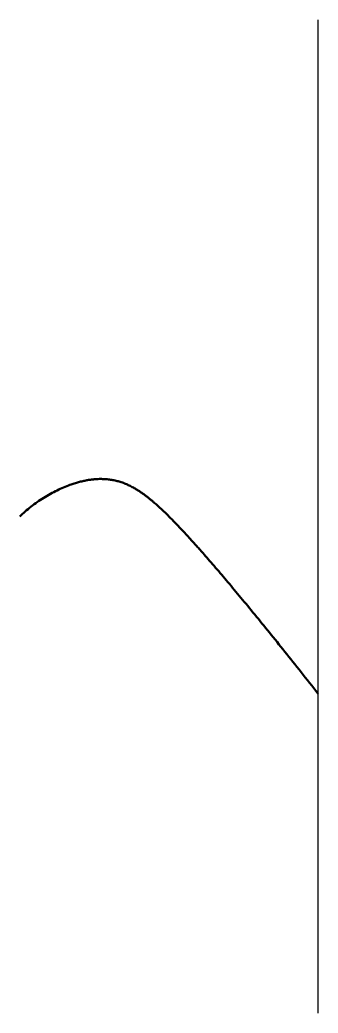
# Model space of a CAD drawing. Header units: millimetres. Extents: x 0 to 6, y -10 to 10.
import ezdxf

# ---------------------------------------------------------------- set-up
doc = ezdxf.new("R2010")
doc.units = ezdxf.units.MM

msp = doc.modelspace()

# ---------------------------------------------------------------- linework, layer by layer
msp.add_line((6, -10), (6, 10))
at = {"color": 161, "lineweight": 50}
msp.add_rational_spline([(0, 0), (1, 1), (2, 1), (3, 0), (3.621, -0.621), (4.629, -1.822), (6, -3.568)], [1, 1, 2, 2, 2, 2, 2], degree=3, knots=[0, 0, 0, 0, 1, 1, 1, 1.621335, 1.621335, 1.621335, 1.621335], dxfattribs=at)

doc.saveas('drawing.dxf')
